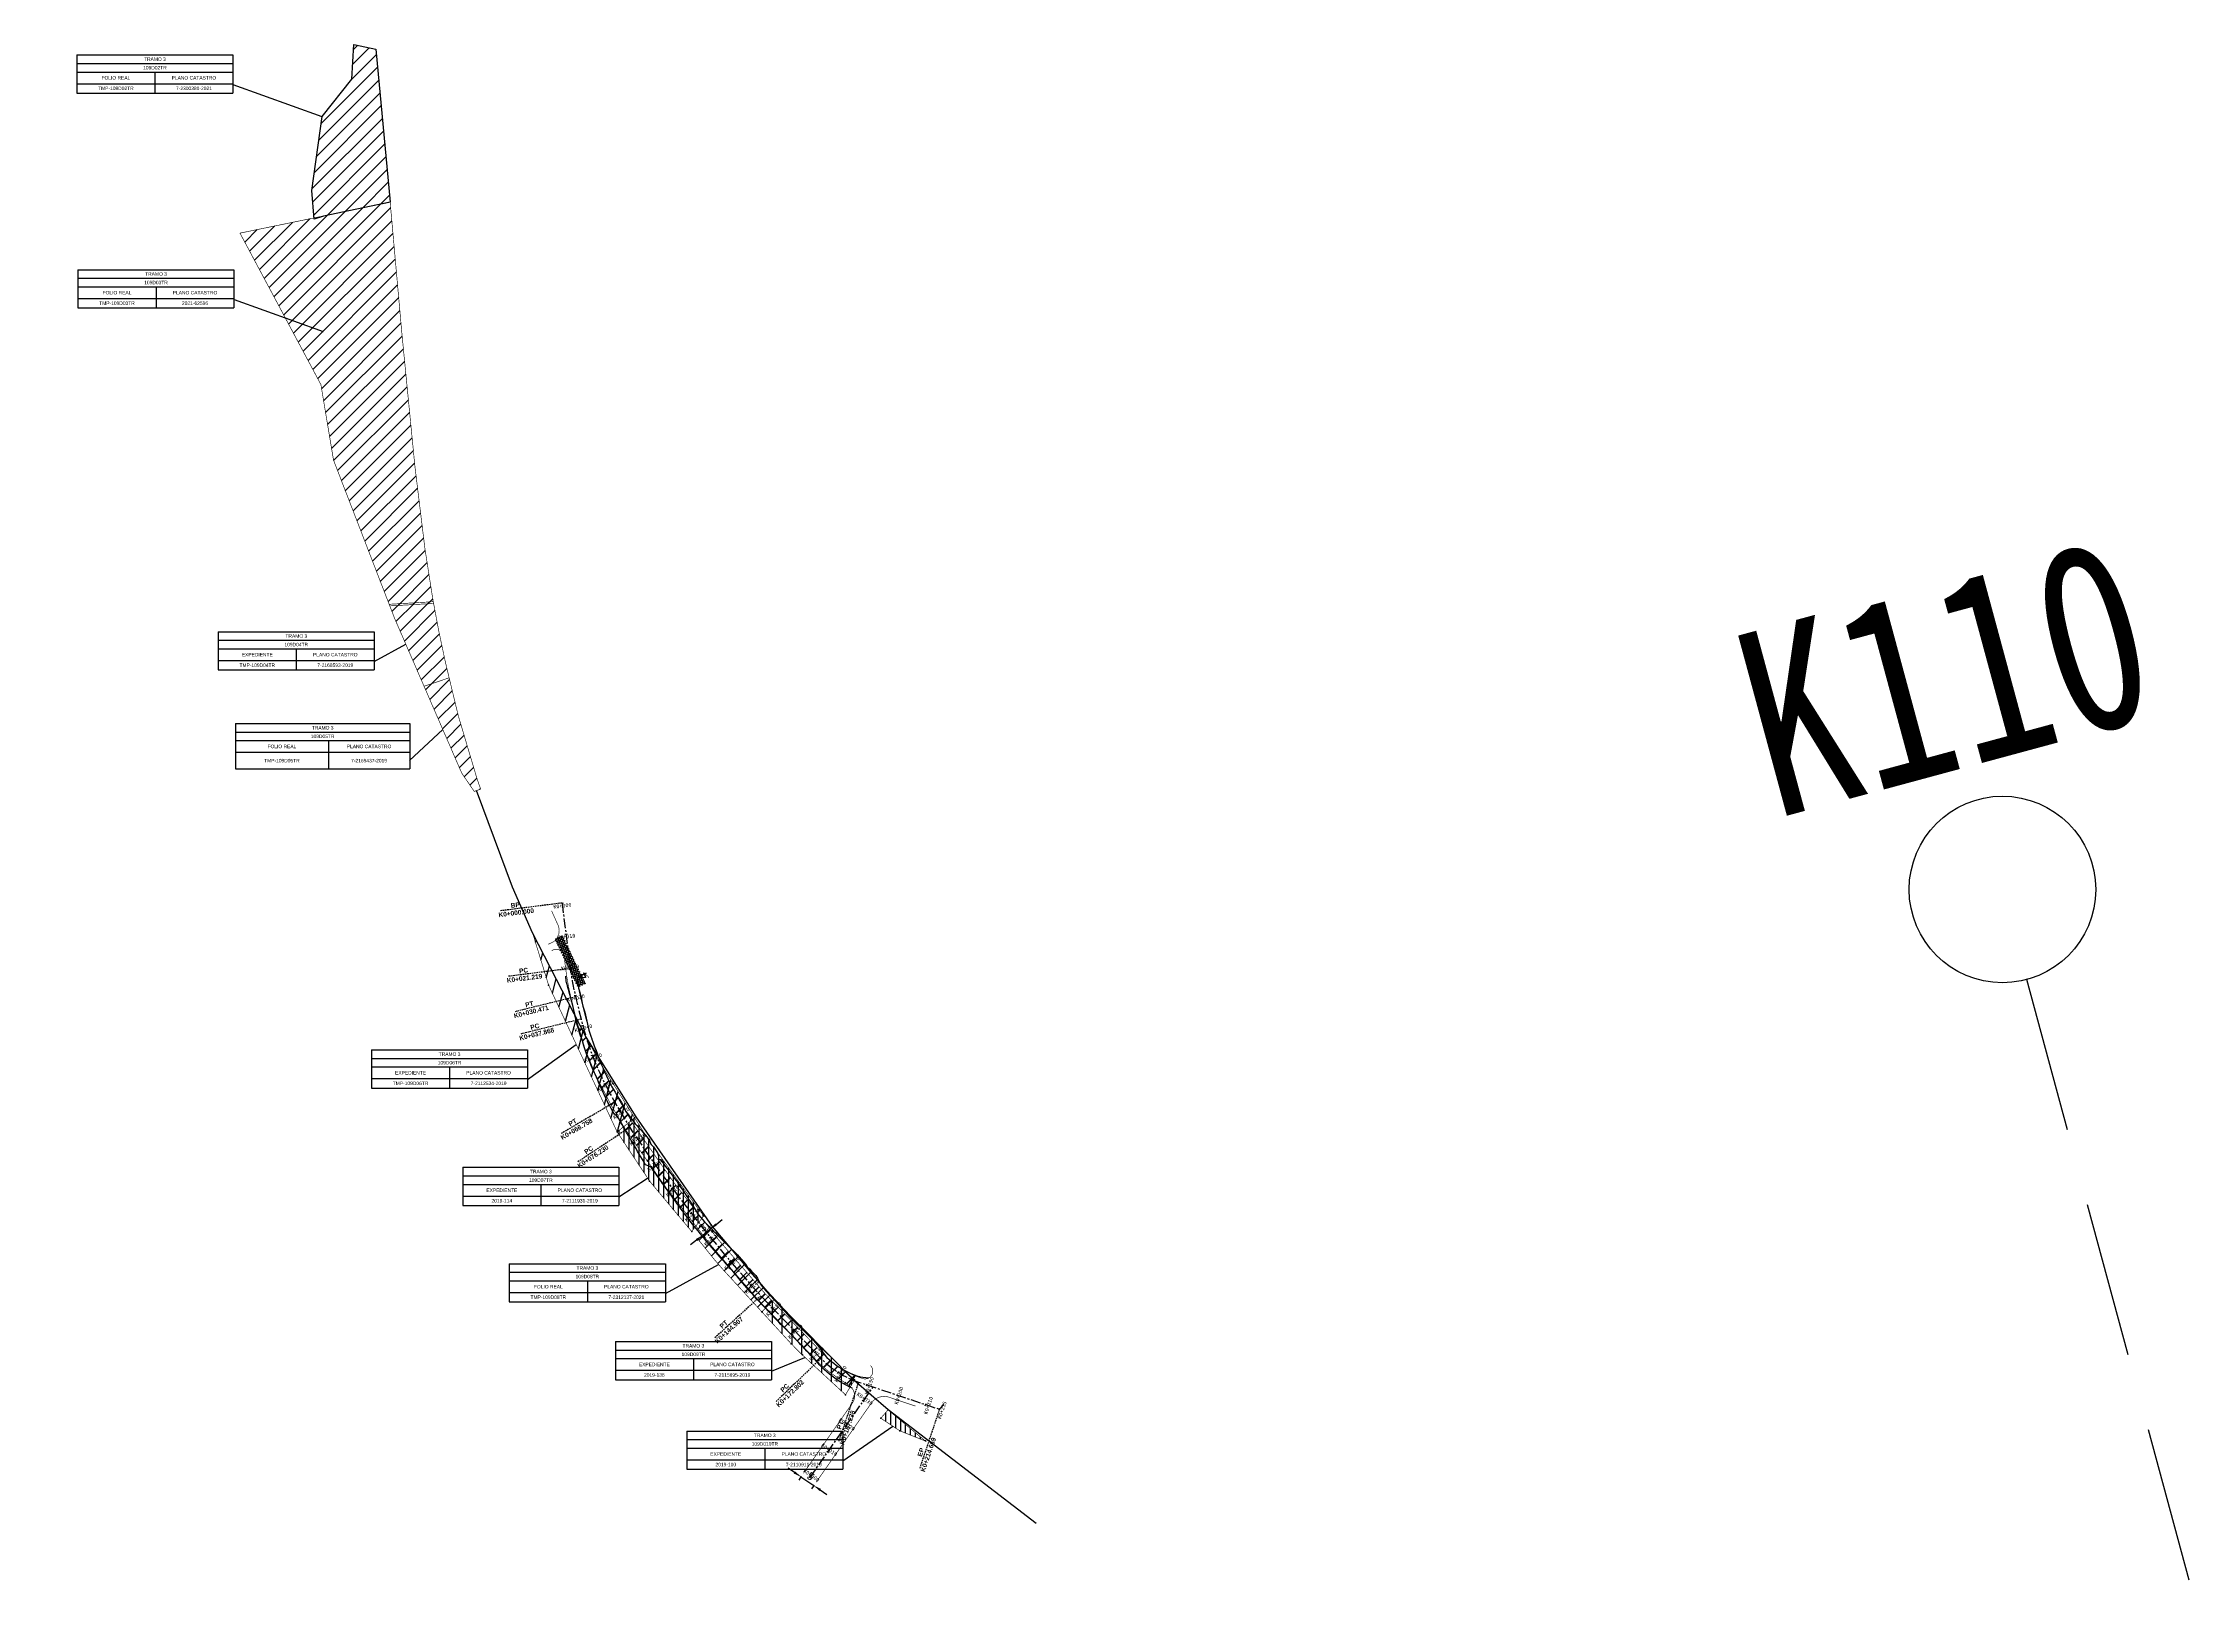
# Model space of a CAD drawing. Header units: inches. Extents: x 510447 to 606954, y 1095553 to 1134812.
# Drawn here: x 564093 to 564783, y 1114320 to 1114824 of the extents above; entities that cross this region are included whole.
import ezdxf

# ---------------------------------------------------------------- set-up
doc = ezdxf.new("R2010")
doc.units = ezdxf.units.IN
doc.header["$MEASUREMENT"] = 0
for name, pattern in [('CENTER', [2, 1.25, -0.25, 0.25, -0.25]), ('DASHED', [0.75, 0.5, -0.25]), ('DASHED2', [0.375, 0.25, -0.125]), ('Kilométrica grande$1$JIS_02_2.0', [3, 2, -1])]:
    doc.linetypes.add(name, pattern=pattern)
for name, color, linetype in [('2021-62596', 7, 'Continuous'), ('7-2110911-2019', 7, 'Continuous'), ('7-2111931-2019', 7, 'Continuous'), ('7-2112534-2019', 7, 'Continuous'), ('7-2115895-2019', 7, 'Continuous'), ('7-2168593-2019', 7, 'Continuous'), ('7-2169437-2019', 7, 'Continuous'), ('7-2300380-2021', 7, 'Continuous'), ('7-2312137-2021', 7, 'Continuous'), ('INFORMACION', 130, 'Continuous'), ('Kilométrica grande$0$0-KM GRANDE', 220, 'Continuous'), ('排水-过路管涵', 1, 'Continuous'), ('曲面', 7, 'Continuous'), ('道路', 7, 'Continuous'), ('道路－标签', 3, 'Continuous'), ('道路－路线', 7, 'Continuous')]:
    doc.layers.add(name, color=color, linetype=linetype)
doc.styles.add('Kilométrica grande$0$哥Arial', font='Arial.ttf', dxfattribs={"width": 0.8})
doc.styles.get("Standard").update_dxf_attribs({"font": 'Arial.ttf'})
doc.styles.add('仿宋体', font='')
doc.styles.add('哥Arial', font='Arial Bold.ttf', dxfattribs={"width": 0.8})
doc.styles.get('仿宋体').set_extended_font_data('FangSong_GB2312')
doc.dimstyles.new('ISO-25', dxfattribs={"dimtxt": 2.5, "dimasz": 2.5, "dimexe": 1.25, "dimexo": 0.625, "dimtad": 1, "dimtxsty": 'Standard', "dimcen": 2.5, "dimadec": 0, "dimazin": 0, "dimtfac": 1, "dimtmove": 0, "dimatfit": 3, "dimfxl": 1, "dimarcsym": 0})
pattern_1 = [(90, (0, 0), (-1.5875, 0), [])]
pattern_2 = [(45, (0, 0), (-2.24506403, 2.24506403), [])]
pattern_3 = [(45, (0, 0), (-2.24506403, 2.24506403), [])]

# ---------------------------------------------------------------- blocks, each defined once
blk = doc.blocks.new('*D1220')
at = {"color": 0, "lineweight": -2, "transparency": 16777216}
for p, q in [((564334.81, 1114364.4), (564332.75, 1114365.81)), ((564336.99, 1114363.16), (564336.17, 1114361.96)), ((564336.88, 1114362.99), (564341.01, 1114360.18)), ((564341.12, 1114360.34), (564340.31, 1114359.15)), ((564343.08, 1114358.77), (564345.15, 1114357.36))]:
    blk.add_line(p, q, dxfattribs=at)
at = {"color": 0, "transparency": 16777216}
for points in [[(564335.05, 1114364.75), (564334.58, 1114364.06), (564336.88, 1114362.99)], [(564343.31, 1114359.12), (564342.84, 1114358.43), (564341.01, 1114360.18)]]:
    blk.add_solid(points, dxfattribs=at)
at = {"layer": 'Defpoints', "color": 0, "transparency": 16777216}
for p in [(564337.34, 1114363.68), (564341.01, 1114360.18), (564341.48, 1114360.86)]:
    blk.add_point(p, dxfattribs=at)
at = {"color": 0, "transparency": 16777216, "insert": (564340.01, 1114363.15), "char_height": 2.5, "attachment_point": 5, "rotation": 325.74333}
blk.add_mtext('5', dxfattribs=at)
blk = doc.blocks.new('*D1221')
at = {"color": 0, "lineweight": -2, "transparency": 16777216}
for p, q in [((564305.28, 1114440.69), (564307.61, 1114442.57)), ((564308, 1114442.09), (564308.4, 1114441.6)), ((564309.56, 1114444.14), (564311.5, 1114445.71)), ((564303.33, 1114439.12), (564301.38, 1114437.55)), ((564305.66, 1114440.21), (564306.06, 1114439.71))]:
    blk.add_line(p, q, dxfattribs=at)
at = {"color": 0, "transparency": 16777216}
for points in [[(564309.3, 1114444.46), (564309.82, 1114443.82), (564307.61, 1114442.57)], [(564303.07, 1114439.44), (564303.59, 1114438.79), (564305.28, 1114440.69)]]:
    blk.add_solid(points, dxfattribs=at)
at = {"layer": 'Defpoints', "color": 0, "transparency": 16777216}
for p in [(564307.61, 1114442.58), (564307.61, 1114442.57), (564305.27, 1114440.69)]:
    blk.add_point(p, dxfattribs=at)
at = {"color": 0, "transparency": 16777216, "insert": (564305.25, 1114443.11), "char_height": 2.5, "attachment_point": 5, "rotation": 38.87308}
blk.add_mtext('3', dxfattribs=at)
blk = doc.blocks.new('AeccTickLine')
blk.add_line((0, -0.5), (0, 0.5))
blk = doc.blocks.new('*T1239')
at = {"layer": 'INFORMACION', "color": 0, "linetype": 'ByBlock', "lineweight": -2, "transparency": 16777216}
for p, q in [((0, 0), (50.17, 0)), ((0, 0), (0, -12.28)), ((50.17, 0), (50.17, -12.28)), ((0, -2.75), (50.17, -2.75)), ((0, -5.5), (50.17, -5.5)), ((25.09, -5.5), (25.09, -12.28)), ((0, -9.25), (50.17, -9.25)), ((0, -12.28), (50.17, -12.28))]:
    blk.add_line(p, q, dxfattribs=at)
at = {"layer": 'INFORMACION', "color": 0, "transparency": 16777216, "char_height": 1.125, "attachment_point": 5}
for s, insert, width in [('EXPEDIENTE', (12.54, -7.37), 25.0575), ('109D04TR', (25.09, -4.12), 50.145), ('TRAMO 3', (25.09, -1.37), 50.145), ('PLANO CATASTRO', (37.63, -7.37), 25.0575), ('TMP-109D04TR', (12.54, -10.76), 25.0575), ('7-2168593-2019^J', (37.63, -10.76), 25.0575)]:
    blk.add_mtext(s, dxfattribs=dict(at, insert=insert, width=width))
blk = doc.blocks.new('*T1240')
at = {"layer": 'INFORMACION', "color": 0, "linetype": 'ByBlock', "lineweight": -2, "transparency": 16777216}
for p, q in [((0, 0), (56.06, 0)), ((0, 0), (0, -14.58)), ((56.06, 0), (56.06, -14.58)), ((0, -2.75), (56.06, -2.75)), ((0, -5.5), (56.06, -5.5)), ((29.86, -5.5), (29.86, -14.58)), ((0, -9.25), (56.06, -9.25)), ((0, -14.58), (56.06, -14.58))]:
    blk.add_line(p, q, dxfattribs=at)
at = {"layer": 'INFORMACION', "color": 0, "transparency": 16777216, "char_height": 1.125, "attachment_point": 5}
for s, insert, width in [('FOLIO REAL', (14.93, -7.37), 29.8337), ('109D05TR', (28.03, -4.12), 56.0339), ('TRAMO 3', (28.03, -1.37), 56.0339), ('PLANO CATASTRO', (42.96, -7.37), 26.1701), ('TMP-109D05TR', (14.93, -11.92), 29.8337), ('7-2169437-2019^J', (42.96, -11.92), 26.1701)]:
    blk.add_mtext(s, dxfattribs=dict(at, insert=insert, width=width))
blk = doc.blocks.new('*T1241')
at = {"layer": 'INFORMACION', "color": 0, "linetype": 'ByBlock', "lineweight": -2, "transparency": 16777216}
for p, q in [((0, 0), (50.17, 0)), ((0, 0), (0, -12.28)), ((50.17, 0), (50.17, -12.28)), ((0, -2.75), (50.17, -2.75)), ((0, -5.5), (50.17, -5.5)), ((25.09, -5.5), (25.09, -12.28)), ((0, -9.25), (50.17, -9.25)), ((0, -12.28), (50.17, -12.28))]:
    blk.add_line(p, q, dxfattribs=at)
at = {"layer": 'INFORMACION', "color": 0, "transparency": 16777216, "char_height": 1.125, "attachment_point": 5}
for s, insert, width in [('EXPEDIENTE', (12.54, -7.37), 25.0575), ('109D06TR', (25.09, -4.12), 50.145), ('TRAMO 3', (25.09, -1.37), 50.145), ('PLANO CATASTRO', (37.63, -7.37), 25.0575), ('TMP-109D06TR', (12.54, -10.76), 25.0575), ('7-2112534-2019^J', (37.63, -10.76), 25.0575)]:
    blk.add_mtext(s, dxfattribs=dict(at, insert=insert, width=width))
blk = doc.blocks.new('*T1242')
at = {"layer": 'INFORMACION', "color": 0, "linetype": 'ByBlock', "lineweight": -2, "transparency": 16777216}
for p, q in [((0, 0), (50.17, 0)), ((0, 0), (0, -12.28)), ((50.17, 0), (50.17, -12.28)), ((0, -2.75), (50.17, -2.75)), ((0, -5.5), (50.17, -5.5)), ((25.09, -5.5), (25.09, -12.28)), ((0, -9.25), (50.17, -9.25)), ((0, -12.28), (50.17, -12.28))]:
    blk.add_line(p, q, dxfattribs=at)
at = {"layer": 'INFORMACION', "color": 0, "transparency": 16777216, "char_height": 1.125, "attachment_point": 5}
for s, insert, width in [('EXPEDIENTE', (12.54, -7.37), 25.0575), ('109D07TR', (25.09, -4.12), 50.145), ('TRAMO 3', (25.09, -1.37), 50.145), ('PLANO CATASTRO', (37.63, -7.37), 25.0575), ('2019-114', (12.54, -10.76), 25.0575), ('7-2111931-2019^J', (37.63, -10.76), 25.0575)]:
    blk.add_mtext(s, dxfattribs=dict(at, insert=insert, width=width))
blk = doc.blocks.new('*T1243')
at = {"layer": 'INFORMACION', "color": 0, "linetype": 'ByBlock', "lineweight": -2, "transparency": 16777216}
for p, q in [((0, 0), (50.17, 0)), ((0, 0), (0, -12.28)), ((50.17, 0), (50.17, -12.28)), ((0, -2.75), (50.17, -2.75)), ((0, -5.5), (50.17, -5.5)), ((25.09, -5.5), (25.09, -12.28)), ((0, -9.25), (50.17, -9.25)), ((0, -12.28), (50.17, -12.28))]:
    blk.add_line(p, q, dxfattribs=at)
at = {"layer": 'INFORMACION', "color": 0, "transparency": 16777216, "char_height": 1.125, "attachment_point": 5}
for s, insert, width in [('EXPEDIENTE', (12.54, -7.37), 25.0575), ('109D09TR', (25.09, -4.12), 50.145), ('TRAMO 3', (25.09, -1.37), 50.145), ('PLANO CATASTRO', (37.63, -7.37), 25.0575), ('2019-136', (12.54, -10.76), 25.0575), ('7-2115895-2019^J', (37.63, -10.76), 25.0575)]:
    blk.add_mtext(s, dxfattribs=dict(at, insert=insert, width=width))
blk = doc.blocks.new('*T1244')
at = {"layer": 'INFORMACION', "color": 0, "linetype": 'ByBlock', "lineweight": -2, "transparency": 16777216}
for p, q in [((0, 0), (50.17, 0)), ((0, 0), (0, -12.28)), ((50.17, 0), (50.17, -12.28)), ((0, -2.75), (50.17, -2.75)), ((0, -5.5), (50.17, -5.5)), ((25.09, -5.5), (25.09, -12.28)), ((0, -9.25), (50.17, -9.25)), ((0, -12.28), (50.17, -12.28))]:
    blk.add_line(p, q, dxfattribs=at)
at = {"layer": 'INFORMACION', "color": 0, "transparency": 16777216, "char_height": 1.125, "attachment_point": 5}
for s, insert, width in [('EXPEDIENTE', (12.54, -7.37), 25.0575), ('109D010TR', (25.09, -4.12), 50.145), ('TRAMO 3', (25.09, -1.37), 50.145), ('PLANO CATASTRO', (37.63, -7.37), 25.0575), ('2019-100', (12.54, -10.76), 25.0575), ('7-2110911-2019^J', (37.63, -10.76), 25.0575)]:
    blk.add_mtext(s, dxfattribs=dict(at, insert=insert, width=width))
blk = doc.blocks.new('*T1319')
at = {"layer": 'INFORMACION', "color": 0, "linetype": 'ByBlock', "lineweight": -2, "transparency": 16777216}
for p, q in [((0, 0), (50.17, 0)), ((0, 0), (0, -12.28)), ((50.17, 0), (50.17, -12.28)), ((0, -2.75), (50.17, -2.75)), ((0, -5.5), (50.17, -5.5)), ((25.09, -5.5), (25.09, -12.28)), ((0, -9.25), (50.17, -9.25)), ((0, -12.28), (50.17, -12.28))]:
    blk.add_line(p, q, dxfattribs=at)
at = {"layer": 'INFORMACION', "color": 0, "transparency": 16777216, "char_height": 1.125, "attachment_point": 5}
for s, insert, width in [('FOLIO REAL', (12.54, -7.37), 25.0575), ('109D02TR', (25.09, -4.12), 50.145), ('TRAMO 3', (25.09, -1.37), 50.145), ('PLANO CATASTRO', (37.63, -7.37), 25.0575), ('TMP-109D02TR', (12.54, -10.76), 25.0575), ('7-2300380-2021', (37.63, -10.76), 25.0575)]:
    blk.add_mtext(s, dxfattribs=dict(at, insert=insert, width=width))
blk = doc.blocks.new('*T1320')
at = {"layer": 'INFORMACION', "color": 0, "linetype": 'ByBlock', "lineweight": -2, "transparency": 16777216}
for p, q in [((0, 0), (50.17, 0)), ((0, 0), (0, -12.28)), ((50.17, 0), (50.17, -12.28)), ((0, -2.75), (50.17, -2.75)), ((0, -5.5), (50.17, -5.5)), ((25.09, -5.5), (25.09, -12.28)), ((0, -9.25), (50.17, -9.25)), ((0, -12.28), (50.17, -12.28))]:
    blk.add_line(p, q, dxfattribs=at)
at = {"layer": 'INFORMACION', "color": 0, "transparency": 16777216, "char_height": 1.125, "attachment_point": 5}
for s, insert, width in [('FOLIO REAL', (12.54, -7.37), 25.0575), ('109D03TR', (25.09, -4.12), 50.145), ('TRAMO 3', (25.09, -1.37), 50.145), ('PLANO CATASTRO', (37.63, -7.37), 25.0575), ('TMP-109D03TR', (12.54, -10.76), 25.0575), ('2021-62596', (37.63, -10.76), 25.0575)]:
    blk.add_mtext(s, dxfattribs=dict(at, insert=insert, width=width))
blk = doc.blocks.new('*T1321')
at = {"layer": 'INFORMACION', "color": 0, "linetype": 'ByBlock', "lineweight": -2, "transparency": 16777216}
for p, q in [((0, 0), (50.17, 0)), ((0, 0), (0, -12.28)), ((50.17, 0), (50.17, -12.28)), ((0, -2.75), (50.17, -2.75)), ((0, -5.5), (50.17, -5.5)), ((25.09, -5.5), (25.09, -12.28)), ((0, -9.25), (50.17, -9.25)), ((0, -12.28), (50.17, -12.28))]:
    blk.add_line(p, q, dxfattribs=at)
at = {"layer": 'INFORMACION', "color": 0, "transparency": 16777216, "char_height": 1.125, "attachment_point": 5}
for s, insert, width in [('FOLIO REAL', (12.54, -7.38), 25.0575), ('109D08TR', (25.09, -4.12), 50.145), ('TRAMO 3', (25.09, -1.38), 50.145), ('PLANO CATASTRO', (37.63, -7.38), 25.0575), ('TMP-109D08TR', (12.54, -10.76), 25.0575), ('7-2312137-2021', (37.63, -10.76), 25.0575)]:
    blk.add_mtext(s, dxfattribs=dict(at, insert=insert, width=width))
blk = doc.blocks.new('Kilométrica grande')
at = {"color": 1}
blk.add_arc((554474.59, 1119042.03), 11671.49, 162.569102, 330.160229, dxfattribs=at)
at = {"layer": 'Kilométrica grande$0$0-KM GRANDE', "linetype": 'Kilométrica grande$1$JIS_02_2.0', "lineweight": -3, "ltscale": 25}
blk.add_line((564783.28, 1114329.8), (564731.09, 1114522.87), dxfattribs=at)
at = {"layer": 'Kilométrica grande$0$0-KM GRANDE'}
blk.add_circle((564723.26, 1114551.83), 30, dxfattribs=at)
at = {"layer": 'Kilométrica grande$0$0-KM GRANDE', "linetype": 'Continuous', "lineweight": -3, "insert": (564712.82, 1114590.44), "char_height": 60, "attachment_point": 8, "rotation": 15.12668, "style": 'Kilométrica grande$0$哥Arial'}
blk.add_mtext('{\\fSimHei|b0|i0|c134|p2;K110}', dxfattribs=at)

msp = doc.modelspace()

# ---------------------------------------------------------------- hatches: boundary and pattern name
h = msp.add_hatch()
h.set_pattern_fill('JIS_LC_20A', color=9, scale=0.15)
h.set_pattern_definition([(45, (0, 0), (-2.1213203436, 2.1213203436), []), (45, (0.15, 0), (-2.1213203436, 2.1213203436), [])])
edge = h.paths.add_edge_path()
edge.add_line((564346.38465, 1114396.43487), (564352.40386, 1114392.30963))
edge.add_line((564352.40386, 1114392.30963), (564354.29765, 1114395.45466))
edge.add_arc((564364.92967, 1114421.89724), 28.5, 223.91263646, 248.09595067, ccw=False)
edge.add_line((564344.39832, 1114402.13076), (564325.06559, 1114422.21157))
edge.add_arc((564652.88998, 1114720.91447), 443.5, 213.50413687, 222.33876158, ccw=False)
edge.add_line((564283.07929, 1114476.10372), (564278.30689, 1114484.2377))
edge.add_arc((564363.26348, 1114534.08375), 98.5, 202.34014288, 210.40115723, ccw=False)
edge.add_line((564272.15653, 1114496.64347), (564269.57591, 1114500.96069))
edge.add_line((564269.57591, 1114500.96069), (564264.55194, 1114510.4461))
edge.add_line((564264.55194, 1114510.4461), (564264.71368, 1114509.79))
edge.add_arc((564363.26348, 1114534.08375), 101.5, 193.84801846, 210.40115723)
edge.add_line((564275.71938, 1114482.71955), (564280.53283, 1114474.5156))
edge.add_arc((564652.88998, 1114720.91447), 446.5, 213.49369241, 222.3440582)
edge.add_line((564322.87587, 1114420.16053), (564342.23713, 1114400.05008))
edge.add_arc((564364.92967, 1114421.89724), 31.5, 223.91263646, 233.93300182)
at = {"layer": '2021-62596'}
h = msp.add_hatch(dxfattribs=at)
h.set_pattern_fill('ANSI31', color=256)
h.set_pattern_definition(pattern_2)
h.paths.add_polyline_path([(564204.77, 1114772.76), (564208.57, 1114730.25), (564212.73, 1114687.85), (564215.96, 1114661.34), (564218.7, 1114643.79), (564204.65, 1114643), (564186.55, 1114689.88), (564182.5, 1114714.16), (564156.47, 1114762.85)])
at = {"layer": '7-2110911-2019'}
h = msp.add_hatch(dxfattribs=at)
h.set_pattern_fill('ANSI31', color=2, scale=0.5, angle=45)
h.set_pattern_definition(pattern_1)
h.paths.add_polyline_path([(564364.88, 1114384.52), (564362.56, 1114381.83), (564368.68, 1114377.8), (564376.88, 1114374.52)])
at = {"layer": '7-2111931-2019'}
h = msp.add_hatch(dxfattribs=at)
h.set_pattern_fill('ANSI31', color=3, scale=0.5, angle=45)
h.set_pattern_definition(pattern_1)
h.paths.add_polyline_path([(564288.15, 1114470.86), (564283.39, 1114478.42), (564277.77, 1114473.87), (564288.2, 1114458.08), (564301.73, 1114441.89), (564305.65, 1114446.94), (564304.2, 1114448.7)])
at = {"layer": '7-2112534-2019'}
h = msp.add_hatch(dxfattribs=at)
h.set_pattern_fill('ANSI31', angle=30)
h.set_pattern_definition([(75, (0, 0), (-3.0668144985, 0.821750468), [])])
h.paths.add_polyline_path([(564250.57, 1114537.84), (564271.75, 1114496.89), (564283.39, 1114478.42), (564277.77, 1114473.87), (564255.72, 1114521.07)])
at = {"layer": '7-2115895-2019'}
h = msp.add_hatch(dxfattribs=at)
h.set_pattern_fill('ANSI31', color=30, angle=45)
h.set_pattern_definition([(90, (0, 0), (-3.175, 0), [])])
h.paths.add_polyline_path([(564328.46, 1114420.18), (564341.3, 1114406.36), (564354.14, 1114394.16), (564351.19, 1114389.4), (564337.32, 1114402.19), (564333.73, 1114405.79), (564324.29, 1114416.06)])
at = {"layer": '7-2168593-2019'}
h = msp.add_hatch(dxfattribs=at)
h.set_pattern_fill('ANSI31', color=30)
h.set_pattern_definition(pattern_2)
h.paths.add_polyline_path([(564218.64, 1114644.35), (564220.36, 1114635.12), (564222.59, 1114624.65), (564223.74, 1114619.88), (564215.67, 1114617.16), (564206.17, 1114639.06), (564204.45, 1114643.52)])
at = {"layer": '7-2169437-2019'}
h = msp.add_hatch(dxfattribs=at)
h.set_pattern_fill('ANSI31')
h.set_pattern_definition(pattern_2)
h.paths.add_polyline_path([(564223.74, 1114619.88), (564226.66, 1114607.74), (564232.73, 1114587.34), (564233.86, 1114584.12), (564231.8, 1114583.35), (564227.76, 1114589.3), (564215.67, 1114617.16)])
at = {"layer": '7-2300380-2021'}
h = msp.add_hatch(dxfattribs=at)
h.set_pattern_fill('ANSI31', color=256)
h.set_pattern_definition(pattern_3)
h.paths.add_polyline_path([(564200.2, 1114822), (564204.77, 1114772.76), (564183.37, 1114768.3), (564180.28, 1114767.3), (564179.53, 1114776.55), (564182.85, 1114800.33), (564192.46, 1114812.31), (564193.1, 1114823.5)])
at = {"layer": '7-2312137-2021'}
h = msp.add_hatch(dxfattribs=at)
h.set_pattern_fill('ANSI31', color=256)
h.set_pattern_definition(pattern_3)
h.paths.add_polyline_path([(564308.03, 1114444.03), (564321.15, 1114428.04), (564328.46, 1114420.18), (564324.29, 1114416.06), (564311.7, 1114429.76), (564309.06, 1114432.82), (564304.76, 1114438.15), (564304.04, 1114439.03)])
at = {"layer": '排水-过路管涵'}
h = msp.add_hatch(dxfattribs=at)
h.set_pattern_fill('ANSI37', color=5, scale=0.2, angle=292.05829992, style=0)
h.set_pattern_definition([(337.05829992, (531565.6294, -131092.86676), (0.24751937363, 0.5847727419), []), (67.05829992, (531565.6294, -131092.86676), (-0.5847727419, 0.24751937363), [])])
h.paths.add_polyline_path([(564257.7681, 1114535.92738), (564261.98794, 1114526.94011), (564264.32237, 1114528.21619), (564260.21325, 1114537.04388)])
h = msp.add_hatch(dxfattribs=at)
h.set_pattern_fill('ANSI37', color=5, scale=0.2, angle=300.20159968, style=0)
h.set_pattern_definition([(345.20159968, (708343.0411, -123174.4443), (0.16219091544, 0.61393738032), []), (75.20159968, (708343.0411, -123174.4443), (-0.61393738032, 0.16219091544), [])])
h.paths.add_polyline_path([(564261.98794, 1114526.94011), (564265.15857, 1114520.41419), (564267.60262, 1114521.63157), (564264.33414, 1114528.22262)])

# ---------------------------------------------------------------- linework, layer by layer
for points in [[(564412.55686, 1114347.9524), (564364.88, 1114384.52), (564354.01245, 1114393.95419), (564328.29772, 1114420.01967), (564308.45241, 1114443.51519), (564283.87012, 1114478.73819), (564267.79406, 1114504.32488), (564250.57, 1114537.84), (564244.07232, 1114552.60023), (564232.57412, 1114583.63935)], [(564352.40386, 1114392.30963), (564354.29765, 1114395.45466)]]:
    msp.add_lwpolyline(points)
at = {"color": 6, "linetype": 'DASHED2', "ltscale": 8, "const_width": 0.2, "elevation": 114.83086}
msp.add_lwpolyline([(564256.70123, 1114544.95114), (564258.61274, 1114540.66503, -0.355346201), (564257.44964, 1114535.10633), (564255.61339, 1114534.213)], format="xyb", dxfattribs=at)
at = {"color": 6, "linetype": 'DASHED2', "ltscale": 8, "const_width": 0.2}
for points in [[(564260.70216, 1114530.18533, 0.605357419), (564256.70969, 1114532.10528)], [(564260.71997, 1114530.18759), (564261.22097, 1114526.23349, 0.028923166), (564262.94342, 1114516.97121), (564264.71368, 1114509.79, 0.072352551), (564275.71938, 1114482.71955), (564280.53283, 1114474.5156, 0.038636213), (564322.87587, 1114420.16053), (564342.23713, 1114400.05008, 0.05811969), (564347.87405, 1114395.41411, 0.05811969)], [(564268.63931, 1114523.46793, 0.894409191), (564264.90414, 1114522.10744)], [(564264.88108, 1114522.21547, 0.014748649), (564265.85622, 1114517.68925), (564267.62648, 1114510.50804, 0.072352551), (564278.30689, 1114484.2377), (564283.07929, 1114476.10372, 0.038567428), (564325.06559, 1114422.21157), (564344.39832, 1114402.13076, 0.120885211), (564355.8788, 1114394.87259), (564356.81795, 1114394.55806)]]:
    msp.add_lwpolyline(points, format="xyb", dxfattribs=at)
at = {"color": 6}
for points in [[(564337.69682, 1114364.16521, 0.2, 0.2, 0), (564353.42382, 1114386.72249, 0.2, 0.2, 0.416562819), (564352.40386, 1114392.30963, 0.2, 0.2, 0), (564346.38465, 1114396.43487, 0, 0, 0), (564352.40386, 1114392.30963, 0, 0, 0), (564354.29765, 1114395.45466, 0, 0, -0.105912999), (564344.39832, 1114402.13076, 0, 0, 0), (564325.06559, 1114422.21157, 0, 0, -0.038567428), (564283.07929, 1114476.10372, 0, 0, 0), (564278.30689, 1114484.2377, 0, 0, -0.035187322), (564272.15653, 1114496.64347, 0, 0, 0), (564269.57591, 1114500.96069, 0, 0, 0), (564264.55194, 1114510.4461, 0, 0, 0), (564264.71368, 1114509.79, 0, 0, 0.072352551), (564275.71938, 1114482.71955, 0, 0, 0), (564280.53283, 1114474.5156, 0, 0, 0.038636213), (564322.87587, 1114420.16053, 0, 0, 0), (564342.23713, 1114400.05008, 0, 0, 0.043749973), (564346.38465, 1114396.43487, 0, 0, 0)], [(564341.79836, 1114361.3056, 0.2, 0.2, 0), (564359.50786, 1114386.70639, 0.2, 0.2, -0.332810665), (564365.19727, 1114388.58794, 0.2, 0.2, 0), (564373.71724, 1114385.73451, 0, 0, 0)]]:
    msp.add_lwpolyline(points, format="xyseb", dxfattribs=at)
msp.add_lwpolyline([(564356.81922, 1114394.56183, 0.2, 0.2, 0.785874623), (564359.17122, 1114398.81283, 0, 0, 0), (564356.73585, 1114401.05456, 0, 0, 0)], format="xyseb")
for p in [(564255.72, 1114521.07), (564271.75, 1114496.89), (564283.39, 1114478.42), (564277.77, 1114473.87)]:
    msp.add_point(p)
at = {"layer": '2021-62596', "const_width": 0.2, "flags": 128}
msp.add_lwpolyline([(564204.77, 1114772.76), (564208.57, 1114730.25), (564212.73, 1114687.85), (564215.96, 1114661.34), (564218.7, 1114643.79), (564204.65, 1114643), (564186.55, 1114689.88), (564182.5, 1114714.16), (564156.47, 1114762.85), (564204.77, 1114772.76)], dxfattribs=at)
at = {"layer": '7-2110911-2019', "color": 2, "const_width": 0.2}
msp.add_lwpolyline([(564364.88, 1114384.52), (564376.88, 1114374.52), (564368.68, 1114377.8), (564362.56, 1114381.83)], close=True, dxfattribs=at)
at = {"layer": '7-2110911-2019', "color": 2}
msp.add_point((564362.56, 1114381.83), dxfattribs=at)
at = {"layer": '7-2110911-2019'}
for p in [(564368.68, 1114377.8), (564376.88, 1114374.52)]:
    msp.add_point(p, dxfattribs=at)
at = {"layer": '7-2111931-2019', "color": 3, "const_width": 0.2}
msp.add_lwpolyline([(564283.39, 1114478.42), (564288.15, 1114470.86), (564304.2, 1114448.7), (564305.65, 1114446.94), (564301.73, 1114441.89), (564288.2, 1114458.08), (564277.77, 1114473.87)], close=True, dxfattribs=at)
at = {"layer": '7-2111931-2019'}
for p in [(564277.77, 1114473.87), (564288.15, 1114470.86), (564288.2, 1114458.08), (564304.2, 1114448.7), (564301.73, 1114441.89), (564305.65, 1114446.94)]:
    msp.add_point(p, dxfattribs=at)
at = {"layer": '7-2112534-2019', "color": 7, "const_width": 0.2}
msp.add_lwpolyline([(564250.57, 1114537.84), (564271.75, 1114496.89), (564283.39, 1114478.42), (564277.77, 1114473.87), (564255.72, 1114521.07)], close=True, dxfattribs=at)
at = {"layer": '7-2115895-2019', "color": 30, "const_width": 0.2}
msp.add_lwpolyline([(564328.46, 1114420.18), (564341.3, 1114406.36), (564354.14, 1114394.16), (564351.19, 1114389.4), (564337.32, 1114402.19), (564333.73, 1114405.79), (564324.29, 1114416.06)], close=True, dxfattribs=at)
at = {"layer": '7-2115895-2019'}
for p in [(564324.29, 1114416.06), (564333.73, 1114405.79), (564337.32, 1114402.19), (564341.3, 1114406.36), (564354.14, 1114394.16), (564351.19, 1114389.4)]:
    msp.add_point(p, dxfattribs=at)
at = {"layer": '7-2168593-2019', "color": 30, "const_width": 0.2}
msp.add_lwpolyline([(564218.64, 1114644.35), (564220.36, 1114635.12), (564222.59, 1114624.65), (564223.74, 1114619.88), (564215.67, 1114617.16), (564206.17, 1114639.06), (564204.45, 1114643.52)], close=True, dxfattribs=at)
at = {"layer": '7-2169437-2019', "color": 7, "const_width": 0.2}
msp.add_lwpolyline([(564223.74, 1114619.88), (564226.66, 1114607.74), (564232.73, 1114587.34), (564233.86, 1114584.12), (564231.8, 1114583.35), (564227.76, 1114589.3), (564215.67, 1114617.16)], close=True, dxfattribs=at)
at = {"layer": '7-2300380-2021', "flags": 128}
msp.add_lwpolyline([(564200.2, 1114822), (564204.77, 1114772.76), (564183.37, 1114768.3), (564180.28, 1114767.3), (564179.53, 1114776.55), (564182.85, 1114800.33), (564192.46, 1114812.31), (564193.1, 1114823.5), (564200.2, 1114822)], dxfattribs=at)
at = {"layer": '7-2312137-2021', "const_width": 0.2, "flags": 128}
msp.add_lwpolyline([(564308.03, 1114444.03), (564321.15, 1114428.04), (564328.46, 1114420.18), (564324.29, 1114416.06), (564311.7, 1114429.76), (564309.06, 1114432.82), (564304.76, 1114438.15), (564304.04, 1114439.03), (564308.03, 1114444.03)], dxfattribs=at)
at = {"layer": 'INFORMACION'}
for points in [[(564154.20402, 1114810.61671), (564182.84828, 1114800.3321)], [(564154.55331, 1114741.54701), (564183.19757, 1114731.2624)], [(564248.96146, 1114490.73185), (564264.62235, 1114502.01372)], [(564278.31538, 1114452.97873), (564287.55012, 1114459.06386)], [(564327.37016, 1114396.96148), (564338.16874, 1114401.40735)], [(564350.33262, 1114368.17004), (564366.42051, 1114379.28786)]]:
    msp.add_lwpolyline(points, dxfattribs=at)
at = {"layer": 'INFORMACION', "color": 6}
for points in [[(564199.66773, 1114625.15435), (564209.80753, 1114630.67455)], [(564210.99802, 1114593.3428), (564221.71813, 1114603.22278)]]:
    msp.add_lwpolyline(points, dxfattribs=at)
at = {"layer": 'INFORMACION', "flags": 128}
msp.add_lwpolyline([(564293.26659, 1114421.96855), (564310.38, 1114431.29)], dxfattribs=at)
at = {"layer": '排水-过路管涵', "color": 5, "ltscale": 3.65, "const_width": 0.05}
for points in [[(564257.7681, 1114535.92738), (564261.98794, 1114526.94011), (564264.32237, 1114528.21619), (564260.21325, 1114537.04388)], [(564261.98794, 1114526.94011), (564265.15857, 1114520.41419), (564267.60262, 1114521.63157), (564264.33414, 1114528.22262)]]:
    msp.add_lwpolyline(points, close=True, dxfattribs=at)
at = {"layer": '曲面', "color": 2, "linetype": 'Continuous', "lineweight": -3, "flags": 128}
for points in [[(564353.32125, 1114391.46776), (564352.33736, 1114391.92814), (564351.58703, 1114392.31252), (564351.37413, 1114392.42654), (564350.43032, 1114392.95625), (564349.50615, 1114393.51498), (564348.6025, 1114394.1021), (564347.73778, 1114394.70428), (564347.72022, 1114394.71693), (564346.86016, 1114395.35877), (564346.02314, 1114396.02688), (564345.20995, 1114396.72051), (564344.42137, 1114397.43884), (564343.65612, 1114398.17882), (564342.90531, 1114398.93002), (564342.18035, 1114399.70433), (564342.03998, 1114399.86027), (564341.50682, 1114400.46033), (564340.83812, 1114401.20466), (564340.16502, 1114401.94475), (564339.48751, 1114402.68061), (564338.8056, 1114403.41222), (564338.11901, 1114404.13932), (564337.42746, 1114404.86166), (564336.73154, 1114405.57979), (564336.18768, 1114406.13498), (564331.12087, 1114411.28311), (564330.42042, 1114411.99688), (564329.73317, 1114412.72334), (564329.04325, 1114413.44725), (564322.83249, 1114419.96096), (564322.73548, 1114420.06045), (564322.12892, 1114420.73922), (564321.46192, 1114421.48933), (564320.79686, 1114422.24113), (564320.13375, 1114422.99463), (564319.4726, 1114423.74982), (564318.8134, 1114424.50669), (564318.15616, 1114425.26525), (564317.50089, 1114426.02547), (564316.87065, 1114426.80754), (564316.23318, 1114427.58307), (564315.55819, 1114428.32588), (564314.93298, 1114429.11182), (564314.26051, 1114429.85689), (564313.58801, 1114430.60208), (564312.91754, 1114431.34916), (564312.24909, 1114432.09811), (564311.58268, 1114432.84892), (564310.91832, 1114433.6016), (564310.256, 1114434.35613), (564309.59573, 1114435.11251), (564308.93752, 1114435.87074), (564308.28138, 1114436.63081), (564307.62731, 1114437.3927), (564306.97916, 1114438.15956), (564306.33826, 1114438.93242), (564305.69924, 1114439.70686), (564305.06212, 1114440.48288), (564304.42689, 1114441.26046), (564303.79356, 1114442.03962), (564303.16213, 1114442.82034), (564302.53261, 1114443.60262), (564301.90501, 1114444.38645), (564301.28853, 1114445.17904), (564300.68077, 1114445.97843), (564300.41896, 1114446.32404), (564300.07499, 1114446.77928), (564299.47121, 1114447.5816), (564298.86942, 1114448.38538), (564298.26962, 1114449.19061), (564297.67183, 1114449.99729), (564297.07605, 1114450.80542), (564296.48228, 1114451.61499), (564295.89052, 1114452.426), (564295.30078, 1114453.23843), (564294.71307, 1114454.05229), (564294.12807, 1114454.86808), (564293.54772, 1114455.68721), (564292.96953, 1114456.50781), (564292.39349, 1114457.32989), (564291.81961, 1114458.15342), (564291.2479, 1114458.9784), (564290.67836, 1114459.80484), (564290.09266, 1114460.61956), (564289.48386, 1114461.4178), (564288.88063, 1114462.22016), (564288.48177, 1114462.66105), (564288.01951, 1114462.84027), (564286.90891, 1114463.28666), (564286.40121, 1114464.15899), (564285.89265, 1114465.03027), (564285.38322, 1114465.9005), (564284.87291, 1114466.76969), (564284.3617, 1114467.63787), (564283.8496, 1114468.50505), (564283.33658, 1114469.37125), (564282.82264, 1114470.23647), (564282.30776, 1114471.10074), (564281.79598, 1114471.95733), (564281.79194, 1114471.96408), (564281.27517, 1114472.82649), (564280.75743, 1114473.688), (564280.31193, 1114474.43297), (564280.20216, 1114474.63473), (564279.72232, 1114475.51262), (564279.23975, 1114476.3889), (564278.76781, 1114477.27141), (564278.35068, 1114478.18609), (564277.6432, 1114478.93041), (564276.86052, 1114479.63061), (564276.35491, 1114480.49337), (564275.8603, 1114481.36258), (564275.37668, 1114482.23825), (564275.26144, 1114482.45087), (564274.89763, 1114483.13419), (564274.62388, 1114483.66879), (564274.43579, 1114484.04473), (564273.98642, 1114484.96112), (564273.54767, 1114485.88212), (564273.11961, 1114486.80762), (564272.70231, 1114487.73748), (564272.29583, 1114488.67157), (564271.90023, 1114489.60977), (564271.50794, 1114490.54833), (564271.10623, 1114491.48147), (564270.70899, 1114492.41605), (564270.2871, 1114493.33934), (564269.87154, 1114494.26568), (564269.46311, 1114495.19539), (564269.18781, 1114495.83654), (564269.06384, 1114496.12924), (564268.67376, 1114497.06715), (564268.29904, 1114498.01136), (564267.95882, 1114498.96859), (564267.62803, 1114499.92895), (564267.3067, 1114500.89233), (564266.99483, 1114501.85864), (564266.69798, 1114502.80979), (564266.69246, 1114502.8278), (564266.35517, 1114503.78581), (564266.02764, 1114504.74753), (564265.70782, 1114505.71222), (564265.39599, 1114506.67994), (564265.10479, 1114507.65403), (564264.83445, 1114508.63409), (564264.58517, 1114509.61971), (564264.55376, 1114509.75058), (564264.36013, 1114510.59644), (564264.14783, 1114511.57405), (564263.94719, 1114512.55452), (564263.7582, 1114513.53787), (564263.5422, 1114514.49545), (564263.53732, 1114514.51335), (564263.01075, 1114516.44342), (564262.87749, 1114516.95496), (564262.7473, 1114517.41803), (564262.45817, 1114518.39812), (564262.18868, 1114519.38407), (564261.91215, 1114520.37007), (564261.64813, 1114521.36037), (564261.60833, 1114521.51423), (564261.39666, 1114522.35482), (564261.21761, 1114523.94715)], [(564264.83379, 1114522.8858), (564264.97783, 1114522.14083), (564265.00488, 1114521.99134), (564265.18488, 1114521.0277), (564265.38072, 1114520.0671), (564265.64206, 1114519.12114), (564265.91249, 1114518.17853), (564266.04313, 1114517.73533), (564266.19104, 1114517.2274), (564266.54132, 1114515.23477), (564266.71364, 1114514.26642), (564267.06007, 1114513.32188), (564267.393, 1114512.37402), (564267.61099, 1114511.39782), (564267.78856, 1114510.54799), (564267.81499, 1114510.42044), (564268.01296, 1114509.45592), (564268.20831, 1114508.48967), (564268.45438, 1114507.53632), (564268.69798, 1114506.58184), (564268.96916, 1114505.63499), (564269.27448, 1114504.69852), (564269.59286, 1114503.76654), (564269.59889, 1114503.74929), (564269.92234, 1114502.8386), (564270.26088, 1114501.91418), (564270.60841, 1114500.99335), (564270.96491, 1114500.07619), (564271.31494, 1114499.15695), (564271.66057, 1114498.23601), (564272.01524, 1114497.31841), (564272.12809, 1114497.03194), (564272.37891, 1114496.40424), (564272.75153, 1114495.49358), (564273.13308, 1114494.58652), (564273.52352, 1114493.68314), (564273.9173, 1114492.78097), (564274.31927, 1114491.88223), (564274.73039, 1114490.98744), (564275.15059, 1114490.09671), (564275.57986, 1114489.21011), (564276.07271, 1114488.35638), (564276.57706, 1114487.50972), (564277.08344, 1114486.66518), (564277.59501, 1114485.8244), (564277.8081, 1114485.47986), (564278.11327, 1114484.98825), (564278.50581, 1114484.35442), (564278.63216, 1114484.14832), (564279.14866, 1114483.29195), (564279.65508, 1114482.42966), (564280.0914, 1114481.52624), (564280.49666, 1114480.6046), (564281.09881, 1114479.79848), (564281.70427, 1114478.9943), (564282.31304, 1114478.19207), (564282.92513, 1114477.39178), (564283.54053, 1114476.59343), (564283.68227, 1114476.41043), (564284.11324, 1114475.91744), (564284.77525, 1114475.16313), (564285.44187, 1114474.41263), (564285.44711, 1114474.40677), (564286.1131, 1114473.66596), (564286.7889, 1114472.92316), (564287.46779, 1114472.18323), (564288.15108, 1114471.4471), (564288.12748, 1114471.17628), (564288.56564, 1114469.9903), (564289.50277, 1114469.09759), (564290.74953, 1114467.21492), (564291.05779, 1114466.20721), (564291.0434, 1114464.97908), (564291.82961, 1114465.03363), (564292.0781, 1114464.49254), (564292.66722, 1114463.69093), (564293.25829, 1114462.8908), (564293.85132, 1114462.09215), (564294.44629, 1114461.29499), (564295.04321, 1114460.49932), (564295.64207, 1114459.70515), (564296.24286, 1114458.91248), (564296.83543, 1114458.11384), (564297.3919, 1114457.28843), (564297.95118, 1114456.46486), (564298.51326, 1114455.64315), (564299.07813, 1114454.8233), (564299.62813, 1114453.99198), (564300.16272, 1114453.1486), (564300.70053, 1114452.30722), (564301.24157, 1114451.46783), (564301.78583, 1114450.63046), (564302.33328, 1114449.79512), (564302.88393, 1114448.96181), (564303.19824, 1114448.48922), (564303.43777, 1114448.13055), (564303.96281, 1114447.27629), (564304.52951, 1114446.45419), (564305.17275, 1114445.69231), (564305.86707, 1114444.97124), (564306.56376, 1114444.25259), (564307.26281, 1114443.53639), (564307.96104, 1114442.82009), (564308.65839, 1114442.10362), (564309.35794, 1114441.38948), (564310.05968, 1114440.67765), (564310.76361, 1114439.96816), (564311.4697, 1114439.261), (564312.17795, 1114438.55618), (564312.88835, 1114437.85371), (564313.60088, 1114437.15359), (564314.31553, 1114436.45582), (564315.03229, 1114435.76041), (564315.75116, 1114435.06737), (564316.47212, 1114434.3767), (564316.98877, 1114433.67879), (564318.45847, 1114432.05759), (564319.02883, 1114431.41504), (564319.62921, 1114430.54205), (564320.31618, 1114429.82331), (564321.0049, 1114429.10635), (564321.69536, 1114428.3912), (564322.38756, 1114427.67785), (564322.95157, 1114426.85052), (564323.36592, 1114425.88842), (564323.81526, 1114424.95578), (564324.45076, 1114424.18956), (564325.08906, 1114423.42563), (564325.67032, 1114422.73483), (564325.6823, 1114422.7046), (564329.75628, 1114418.29808), (564330.4339, 1114417.56233), (564331.7687, 1114416.07117), (564332.43249, 1114415.3221), (564333.06058, 1114414.53868), (564338.95648, 1114408.80063), (564339.50876, 1114408.25355), (564340.20478, 1114407.53552), (564340.88421, 1114406.80152), (564341.54719, 1114406.05168), (564342.19374, 1114405.28602), (564342.82384, 1114404.50452), (564343.4375, 1114403.7072), (564344.03472, 1114402.89405), (564344.50184, 1114402.23042), (564344.6071, 1114402.07172), (564345.21436, 1114401.33791), (564345.93756, 1114400.72246), (564346.6596, 1114400.10817), (564347.39826, 1114399.51438), (564348.1576, 1114398.94753), (564348.93666, 1114398.40849), (564349.73442, 1114397.89813), (564349.75068, 1114397.88815), (564350.54986, 1114397.41725), (564351.38187, 1114396.96665), (564352.22932, 1114396.54709), (564353.09106, 1114396.15928), (564353.28491, 1114396.07725), (564353.96527, 1114395.8025), (564354.85003, 1114395.47519), (564355.75246, 1114395.20123), (564355.96853, 1114395.14049), (564356.72568, 1114395.00255), (564358.69157, 1114394.7877)]]:
    msp.add_lwpolyline(points, dxfattribs=at)
at = {"layer": '道路', "color": 102, "linetype": 'Continuous', "lineweight": -3}
for p, q in [((564336.05917, 1114406.26556, 115.26135), (564336.15986, 1114406.3625, 115.12157)), ((564337.80065, 1114404.47186, 115.12727), (564337.82393, 1114404.49427, 115.09495)), ((564350.90645, 1114392.68902, 114.19036), (564351.29794, 1114393.50445, 113.28562)), ((564357.92932, 1114394.87101, 113.02615), (564357.87774, 1114394.71699, 112.86372)), ((564353.20895, 1114391.52031, 113.99226), (564353.30447, 1114391.76788, 113.72687))]:
    msp.add_line(p, q, dxfattribs=at)
at = {"layer": '道路－标签', "color": 15, "linetype": 'DASHED', "lineweight": -3}
for p, q in [((564260.0419, 1114547.47234), (564240.20054, 1114544.95834)), ((564262.70907, 1114526.42204), (564242.86771, 1114523.90804)), ((564264.39982, 1114517.33023), (564244.98114, 1114512.54329)), ((564266.17008, 1114510.14902), (564246.7514, 1114505.36207)), ((564277.01313, 1114483.47863), (564259.76307, 1114473.3576)), ((564281.80608, 1114475.30963), (564265.12815, 1114464.27121)), ((564323.97072, 1114421.18606), (564309.18783, 1114407.71512)), ((564343.31773, 1114401.09042), (564328.90976, 1114387.2192)), ((564381.41311, 1114384.73896), (564375.06162, 1114365.77429))]:
    msp.add_line(p, q, dxfattribs=at)
at = {"layer": '道路－标签', "color": 7, "linetype": 'Continuous', "lineweight": -3}
msp.add_line((564382.72379, 1114386.31873), (564381.63193, 1114385.0027), dxfattribs=at)
at = {"layer": '道路－标签', "color": 15, "linetype": 'DASHED', "lineweight": -3}
msp.add_lwpolyline([(564355.40244, 1114393.45024), (564349.05095, 1114374.48557)], dxfattribs=at)
at = {"layer": '道路－路线', "color": 1, "linetype": 'CENTER', "lineweight": -3, "ltscale": 2.5, "flags": 128}
msp.add_lwpolyline([(564260.0419, 1114547.47234), (564262.70907, 1114526.42204, 0.028923166), (564264.39982, 1114517.33023), (564266.17008, 1114510.14902, 0.072352551), (564277.01313, 1114483.47863), (564281.80608, 1114475.30963, 0.038601907), (564323.97072, 1114421.18606), (564343.31773, 1114401.09042, 0.120885211), (564355.40244, 1114393.45024), (564381.41311, 1114384.73896)], format="xyb", dxfattribs=at)
msp.add_lwpolyline([(564339.74759, 1114362.73541), (564360.07177, 1114391.88643)], dxfattribs=at)

# ---------------------------------------------------------------- block references
for name, p in [('Kilométrica grande', (0, 0)), ('*T1319', (564104.02904, 1114820.14671)), ('*T1320', (564104.37833, 1114751.07701)), ('*T1239', (564149.49275, 1114634.68435)), ('*T1240', (564155.02618, 1114605.17637)), ('*T1241', (564198.78648, 1114500.26185)), ('*T1242', (564228.1404, 1114462.50873)), ('*T1321', (564243.09161, 1114431.49855)), ('*T1243', (564277.19518, 1114406.49148)), ('*T1244', (564300.15764, 1114377.70004))]:
    msp.add_blockref(name, p)
at = {"layer": '道路－标签', "color": 3, "linetype": 'Continuous', "lineweight": -3}
for p, xscale, yscale, zscale, rotation in [((564260.0419, 1114547.47234), 0.7500000000000001, 0.7500000000000001, 0.7500000000000001, 277.2211646224475), ((564261.2989, 1114537.55165), 0.7500000000000001, 0.7500000000000001, 0.7500000000000001, 277.2211646224475), ((564262.5559, 1114527.63097), 0.7500000000000001, 0.7500000000000001, 0.7500000000000001, 277.2211646224475), ((564264.28833, 1114517.78829), 0.7500000000000001, 0.7500000000000001, 0.7500000000000001, 283.510379685949), ((564266.70249, 1114508.08422), 0.75, 0.75, 0.75, 285.0697800657827), ((564269.78051, 1114498.5741), 0.75, 0.75, 0.75, 290.7993580171731), ((564273.79259, 1114489.41877), 0.7500000000000001, 0.7500000000000001, 0.7500000000000001, 296.5289359684804), ((564278.6536, 1114480.68265), 0.75, 0.75, 0.75, 300.4011572310663), ((564283.90036, 1114472.17433), 0.7499999999999999, 0.7499999999999999, 0.7499999999999999, 303.9843617244721), ((564289.58271, 1114463.94593), 0.75, 0.75, 0.75, 305.2719073314026), ((564295.44853, 1114455.84729), 0.75, 0.75, 0.75, 306.5594529383516), ((564301.49484, 1114447.8825), 0.7500000000000001, 0.7500000000000001, 0.7500000000000001, 307.8469985452693), ((564307.7186, 1114440.05558), 0.75, 0.75, 0.75, 309.1345441522262), ((564314.11665, 1114432.37048), 0.75, 0.75, 0.75, 310.4220897591483), ((564320.68578, 1114424.83109), 0.7500000000000001, 0.7500000000000001, 0.7500000000000001, 311.7096353660808), ((564327.50312, 1114417.51698), 0.75, 0.75, 0.75, 313.9126364553305), ((564334.43872, 1114410.313), 0.75, 0.75, 0.75, 313.9126364553305), ((564341.37433, 1114403.10901), 0.75, 0.75, 0.75, 313.9126364553305), ((564348.88127, 1114396.55067), 0.7499999999999999, 0.7499999999999999, 0.7499999999999999, 327.6596940404988), ((564358.02124, 1114392.57317), 0.7500000000000001, 0.7500000000000001, 0.7500000000000001, 341.4837045143656), ((564356.90523, 1114387.34466), 0.7500000000000001, 0.7500000000000001, 0.7500000000000001, 55.11567473798977), ((564376.98591, 1114386.22168), 0.7500000000000001, 0.7500000000000001, 0.7500000000000001, 341.4837045143656), ((564351.18602, 1114379.14157), 0.7500000000000001, 0.7500000000000001, 0.7500000000000001, 55.11567473798977), ((564381.41311, 1114384.73896), 0.7500000000000001, 0.7500000000000001, 0.7500000000000001, 341.4837045143656), ((564345.4668, 1114370.93849), 0.7500000000000001, 0.7500000000000001, 0.7500000000000001, 55.11567473798977), ((564339.74759, 1114362.73541), 0.7500000000000001, 0.7500000000000001, 0.7500000000000001, 55.11567473798977)]:
    msp.add_blockref('AeccTickLine', p, dxfattribs=dict(at, xscale=xscale, yscale=yscale, zscale=zscale, rotation=rotation))

# ---------------------------------------------------------------- texts
at = {"layer": '道路－标签', "color": 7, "linetype": 'Continuous', "lineweight": -3, "style": '哥Arial'}
for s, insert, char_height, attachment_point, rotation in [('BP\\PK0+000.000', (564245.16088, 1114545.58684), 1.5, 5, 7.22116462), ('PC\\PK0+021.219', (564247.82805, 1114524.53654), 1.5, 5, 7.22116462), ('4', (564268.09132, 1114524.644), 3, 8, 116.22218923), ('PT\\PK0+030.471', (564249.83581, 1114513.74002), 1.5, 5, 13.84801846), ('PC\\PK0+037.868', (564251.60607, 1114506.55881), 1.5, 5, 13.84801846), ('PT\\PK0+066.758', (564264.07558, 1114475.88786), 1.5, 5, 30.40115723), ('PC\\PK0+076.230', (564269.29763, 1114467.03081), 1.5, 5, 33.49890143), ('PT\\PK0+144.907', (564312.88355, 1114411.08286), 1.5, 5, 42.34141658), ('PC\\PK0+172.802', (564332.51175, 1114390.68701), 1.5, 5, 43.91263646), ('PT\\PK0+187.238', (564350.63883, 1114379.22674), 1.5, 5, 71.48370451), ('EP\\PK0+214.669', (564376.6495, 1114370.51546), 1.5, 5, 71.48370451)]:
    msp.add_mtext(s, dxfattribs=dict(at, insert=insert, char_height=char_height, attachment_point=attachment_point, rotation=rotation))
at = {"layer": '道路－标签', "color": 6, "linetype": 'Continuous', "lineweight": -3, "char_height": 1.25, "style": '仿宋体'}
for s, insert, attachment_point, rotation in [('K0+000', (564260.07333, 1114547.22432), 2, 7.22116462), ('K0+010', (564261.33032, 1114537.30364), 2, 7.22116462), ('K0+020', (564262.58732, 1114527.38295), 2, 7.22116462), ('K0+030', (564264.34674, 1114517.54521), 2, 13.51037969), ('K0+040', (564266.76749, 1114507.84282), 2, 15.06978007), ('K0+050', (564269.86929, 1114498.34039), 2, 20.79935802), ('K0+060', (564273.90425, 1114489.1951), 2, 26.52893597), ('K0+070', (564278.78011, 1114480.46702), 2, 30.40115723), ('K0+080', (564284.0401, 1114471.96703), 2, 33.98436172), ('K0+090', (564289.72708, 1114463.74182), 2, 35.27190733), ('K0+100', (564295.59745, 1114455.64648), 2, 36.55945294), ('K0+110', (564301.64823, 1114447.68508), 2, 37.84699855), ('K0+120', (564307.87638, 1114439.86166), 2, 39.13454415), ('K0+130', (564314.27876, 1114432.18016), 2, 40.42208976), ('K0+140', (564320.85212, 1114424.64446), 2, 41.70963537), ('K0+150', (564327.67651, 1114417.33688), 2, 43.91263646), ('K0+160', (564334.61211, 1114410.1329), 2, 43.91263646), ('K0+170', (564341.54772, 1114402.92891), 2, 43.91263646), ('K0+180', (564349.09249, 1114396.41693), 2, 57.65969404), ('K0+190', (564358.2583, 1114392.49378), 2, 71.48370451), ('K0+030', (564357.04821, 1114387.54974), 8, 325.11567474), ('K0+200', (564367.74063, 1114389.31803), 2, 71.48370451), ('K0+210', (564377.22297, 1114386.14229), 2, 71.48370451), ('K0+215', (564381.65017, 1114384.65957), 2, 71.48370451), ('K0+020', (564351.329, 1114379.34665), 8, 325.11567474), ('K0+010', (564345.60978, 1114371.14357), 8, 325.11567474), ('K0+000', (564339.89057, 1114362.94048), 8, 325.11567474)]:
    msp.add_mtext(s, dxfattribs=dict(at, insert=insert, attachment_point=attachment_point, rotation=rotation))

# ---------------------------------------------------------------- dimensions: what is measured, and where the dimension line sits
dim = msp.add_linear_dim(base=(564307.61189, 1114442.57064), p1=(564305.27271, 1114440.69227), p2=(564307.60832, 1114442.57506), angle=38.87307872, dimstyle='ISO-25')
dim.commit()
dim.dimension.update_dxf_attribs({"geometry": '*D1221', "text_midpoint": (564306.44408, 1114441.62924), "dimtype": 161})
dim = msp.add_aligned_dim(p1=(564337.34181, 1114363.67562), p2=(564341.47639, 1114360.85977), distance=-0.82384, dimstyle='ISO-25')
dim.commit()
dim.dimension.update_dxf_attribs({"geometry": '*D1220', "text_midpoint": (564340.0128, 1114363.15413)})

doc.saveas('drawing.dxf')
